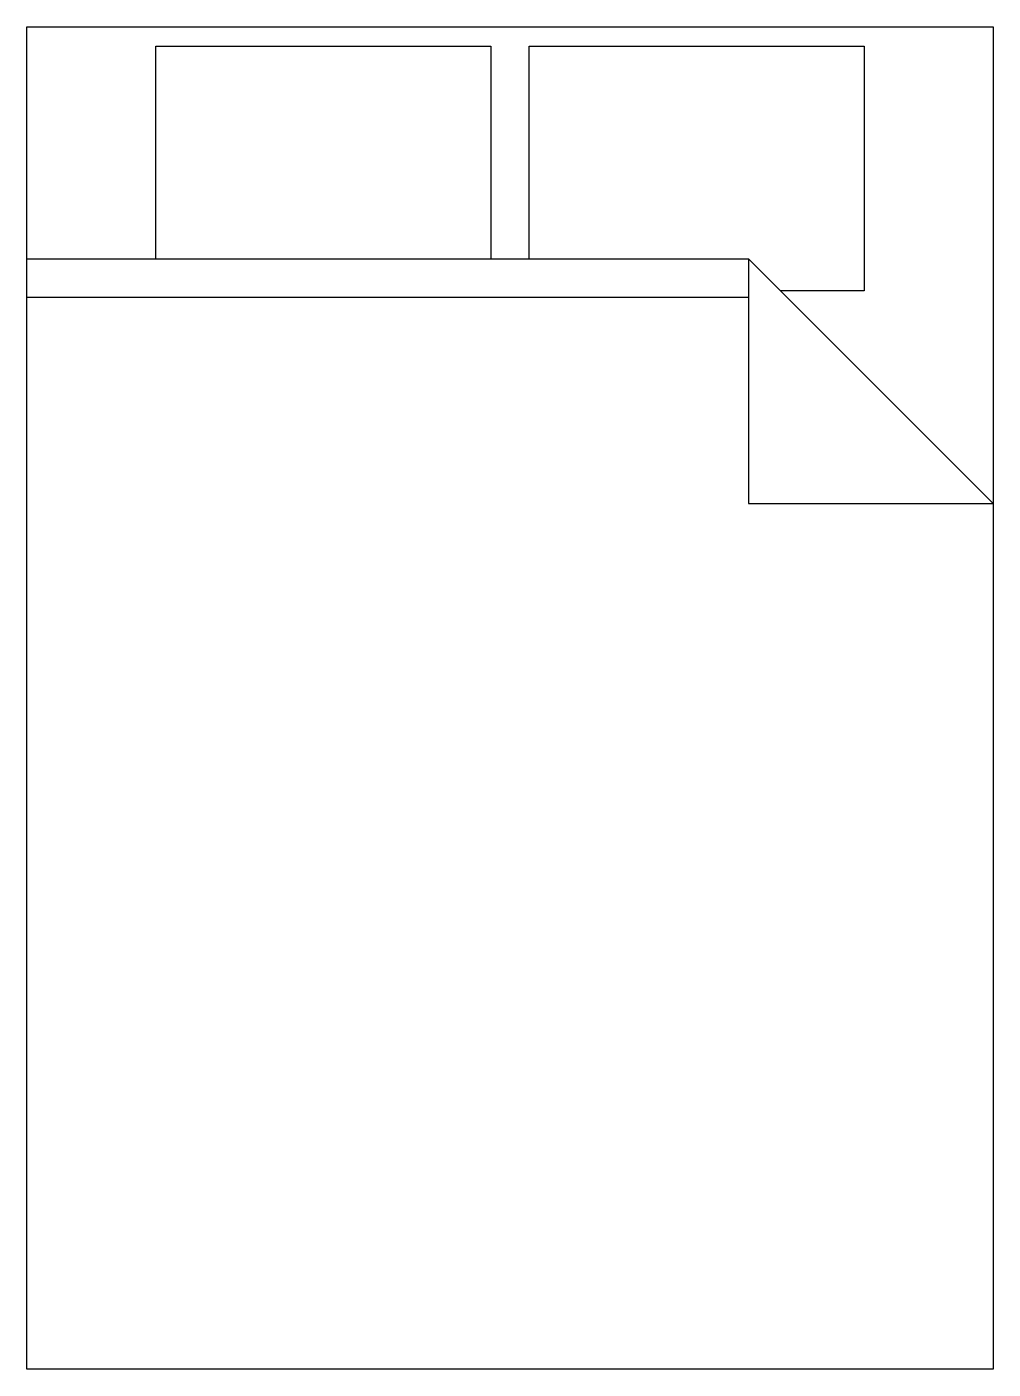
# Model space of a CAD drawing. Extents: x 0 to 54, y -75 to 0.
import ezdxf

# ---------------------------------------------------------------- set-up
doc = ezdxf.new("R2010")
doc.units = 0
doc.header["$MEASUREMENT"] = 0
doc.layers.get('0').update_dxf_attribs({"linetype": 'CONTINUOUS'})

msp = doc.modelspace()

# ---------------------------------------------------------------- linework, layer by layer
at = {"color": 0, "linetype": 'Continuous'}
for p, q in [((0, -74.99998), (0, 0)), ((0, 0), (54.00003, 0)), ((54.00003, 0), (54.00003, -74.99998)), ((7.20003, -12.9513), (7.20003, -1.0713)), ((7.20003, -1.0713), (25.92003, -1.0713)), ((25.92003, -1.0713), (25.92003, -12.9513)), ((28.08003, -12.9513), (28.08003, -1.0713)), ((28.08003, -1.0713), (46.80003, -1.0713)), ((46.80003, -1.0713), (46.80003, -14.7513)), ((0, -12.96), (40.32003, -12.96)), ((54.00003, -26.64), (40.32003, -12.96)), ((40.32003, -12.96), (40.32003, -26.64)), ((46.80003, -14.7513), (42.11193, -14.7513)), ((40.32003, -15.12), (0, -15.12)), ((40.32003, -26.64), (54.00003, -26.64)), ((54.00003, -74.99998), (0, -74.99998))]:
    msp.add_line(p, q, dxfattribs=at)

doc.saveas('drawing.dxf')
